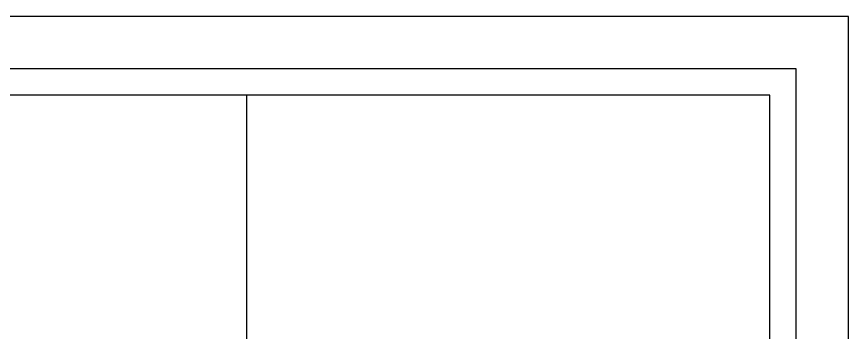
# Model space of a CAD drawing. Extents: x 23971 to 232415, y -48119 to 67869.
# Drawn here: x 161290 to 164578, y 44748 to 45996 of the extents above; entities that cross this region are included whole.
import ezdxf

# ---------------------------------------------------------------- set-up
doc = ezdxf.new("R2010")
doc.units = 0
doc.header["$LTSCALE"] = 1000
doc.header["$MEASUREMENT"] = 0

# ---------------------------------------------------------------- blocks, each defined once
blk = doc.blocks.new('次卧摆放方案图例')
at = {"color": 251}
for p, q in [((80419.2, 2265.3), (65764.7, 2265.3)), ((80419.2, -7996.3), (80419.2, 2265.3))]:
    blk.add_line(p, q, dxfattribs=at)
for p, q in [((80315.9, 2162), (65868.1, 2162)), ((78248.9, -7892.9), (78248.9, 2162)), ((80315.9, -7892.9), (80315.9, 2162))]:
    blk.add_line(p, q)
blk.add_lwpolyline([(65528.4, -8203), (80625.9, -8203), (80625.9, 2472), (65528.4, 2472)], close=True)

msp = doc.modelspace()

# ---------------------------------------------------------------- block references
msp.add_blockref('次卧摆放方案图例', (83951.7, 43523.5))

doc.saveas('drawing.dxf')
